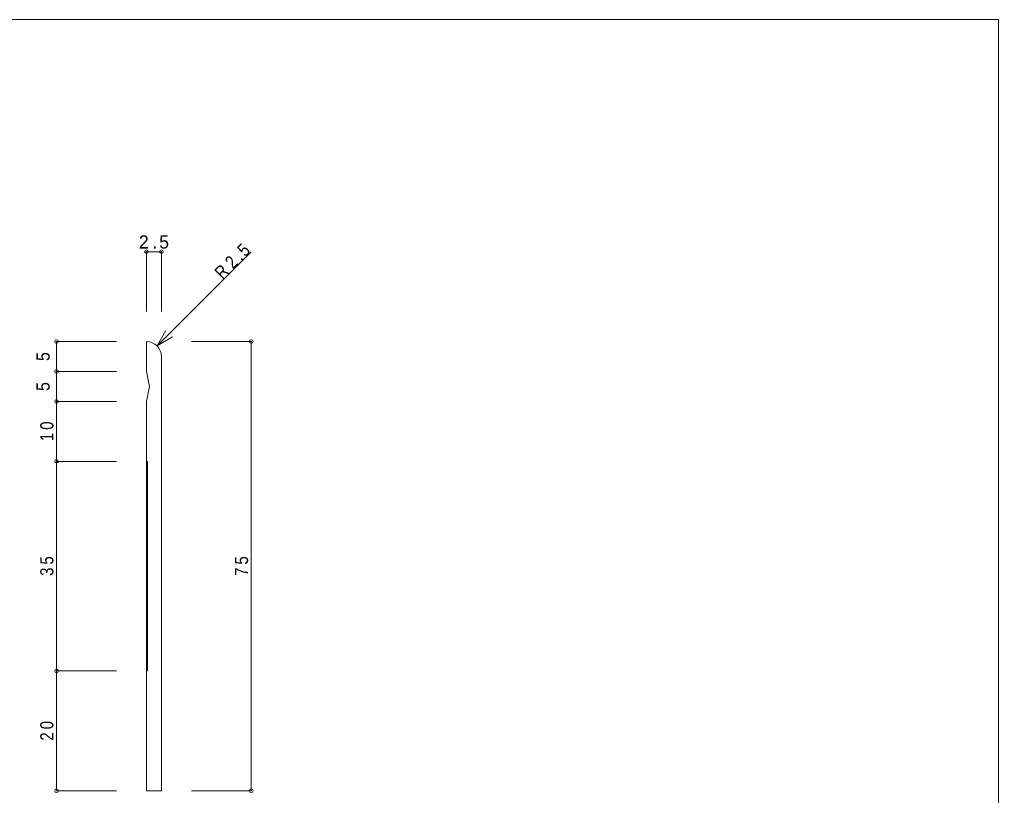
# Model space of a CAD drawing. Units: millimetres at full size, sheet at 1:1. Extents: x -141 to 141, y -98 to 98.
# Drawn here: x -22.4 to 141, y -32 to 97.5 of the extents above; entities that cross this region are included whole.
import ezdxf
from ezdxf.enums import TextEntityAlignment as Align

# ---------------------------------------------------------------- set-up
doc = ezdxf.new("R2010")
doc.units = ezdxf.units.MM
doc.header["$PDMODE"] = 32
doc.header["$PDSIZE"] = 0.6
for name, color, linetype, lineweight in [('0-0_ＫＢ製品', 2, 'Continuous', 9), ('0-3_寸法', 4, 'Continuous', 9), ('0-4_引出線字', 4, 'Continuous', 9), ('0-8_他製品', 7, 'Continuous', 9), ('F-0_図面枠', 5, 'Continuous', 9)]:
    doc.layers.add(name, color=color, linetype=linetype, lineweight=lineweight)
doc.styles.add('HGｺﾞｼｯｸM', font='')
doc.styles.get('HGｺﾞｼｯｸM').set_extended_font_data('HGｺﾞｼｯｸM')

msp = doc.modelspace()

# ---------------------------------------------------------------- linework, layer by layer
at = {"layer": '0-0_ＫＢ製品'}
for p, q in [((1.25, 41.25), (1.25, -31.25)), ((-1.25, -31.25), (-1.25, 33.75)), ((-1.25, -31.25), (1.25, -31.25))]:
    msp.add_line(p, q, dxfattribs=at)
at = {"layer": '0-0_ＫＢ製品', "color": 7}
for p, q in [((-1.05, 23.75), (-1.25, 23.75)), ((-1.25, -11.25), (-1.05, -11.25))]:
    msp.add_line(p, q, dxfattribs=at)
at = {"layer": '0-0_ＫＢ製品'}
msp.add_lwpolyline([(-1.25, 33.75), (-0.75, 36.25), (-1.25, 38.75), (-1.25, 43.75)], dxfattribs=at)
msp.add_arc((-1.25, 41.25), 2.5, 0, 90, dxfattribs=at)
at = {"layer": '0-3_寸法'}
for p, q in [((-1.25, 58.75), (1.25, 58.75)), ((-1.25, 58.75), (-1.25, 48.75)), ((1.25, 58.75), (1.25, 48.75)), ((-16.25, 43.75), (-16.25, 38.75)), ((-16.25, 43.75), (-6.25, 43.75)), ((16.25, 43.75), (6.25, 43.75)), ((16.25, 43.75), (16.25, -31.25)), ((-16.25, 38.75), (-6.25, 38.75)), ((-16.25, 38.75), (-16.25, 33.75)), ((-16.25, 33.75), (-6.25, 33.75)), ((-16.25, 33.75), (-16.25, 23.75)), ((-16.25, 23.75), (-6.25, 23.75)), ((-16.25, 23.75), (-16.25, -11.25)), ((-16.25, -11.25), (-6.25, -11.25)), ((-16.25, -11.25), (-16.25, -31.25)), ((-16.25, -31.25), (-6.25, -31.25)), ((16.25, -31.25), (6.25, -31.25))]:
    msp.add_line(p, q, dxfattribs=at)
for p in [(-1.25, 58.75), (1.25, 58.75), (-16.25, 43.75), (16.25, 43.75), (-16.25, 38.75), (-16.25, 33.75), (-16.25, 23.75), (-16.25, -11.25), (-16.25, -31.25), (16.25, -31.25)]:
    msp.add_point(p, dxfattribs=at)
at = {"layer": '0-4_引出線字'}
for q in [(16.25, 58.75), (2.018, 45.616), (3.116, 44.518)]:
    msp.add_line((0.518, 43.018), q, dxfattribs=at)
at = {"layer": '0-8_他製品'}
msp.add_line((-1.05, -11.25), (-1.05, 23.75), dxfattribs=at)
at = {"layer": 'F-0_図面枠'}
for p, q in [((-141, 97.5), (141, 97.5)), ((141, 97.5), (141, -97.5))]:
    msp.add_line(p, q, dxfattribs=at)

# ---------------------------------------------------------------- texts
at = {"layer": '0-3_寸法', "color": 7, "style": 'HGｺﾞｼｯｸM', "width": 0.9}
for p in [(-16.75, 40.5), (-16.75, 35.5)]:
    msp.add_text('5', height=2.199, rotation=90, dxfattribs=at).set_placement(p, align=Align.BOTTOM_LEFT)
at = {"layer": '0-3_寸法', "color": 7, "insert": (-2.5, 59.25), "char_height": 2.199, "attachment_point": 7, "style": 'HGｺﾞｼｯｸM'}
msp.add_mtext('\\T1.38;2.5', dxfattribs=at)
at = {"layer": '0-3_寸法', "color": 7, "char_height": 2.199, "attachment_point": 7, "rotation": 90, "style": 'HGｺﾞｼｯｸM'}
for s, insert in [('\\T1.36;\\W0.85;10', (-16.75, 27.125)), ('\\T1.36;\\W0.85;35', (-16.75, 4.625)), ('\\T1.36;\\W0.85;75', (15.75, 4.625)), ('\\T1.36;\\W0.85;20', (-16.75, -22.875))]:
    msp.add_mtext(s, dxfattribs=dict(at, insert=insert))
at = {"layer": '0-4_引出線字', "color": 7, "insert": (11.477, 53.977), "char_height": 2.199, "attachment_point": 7, "rotation": 45, "style": 'HGｺﾞｼｯｸM'}
msp.add_mtext('\\T1.38;\\W0.85;R2.5', dxfattribs=at)

doc.saveas('drawing.dxf')
